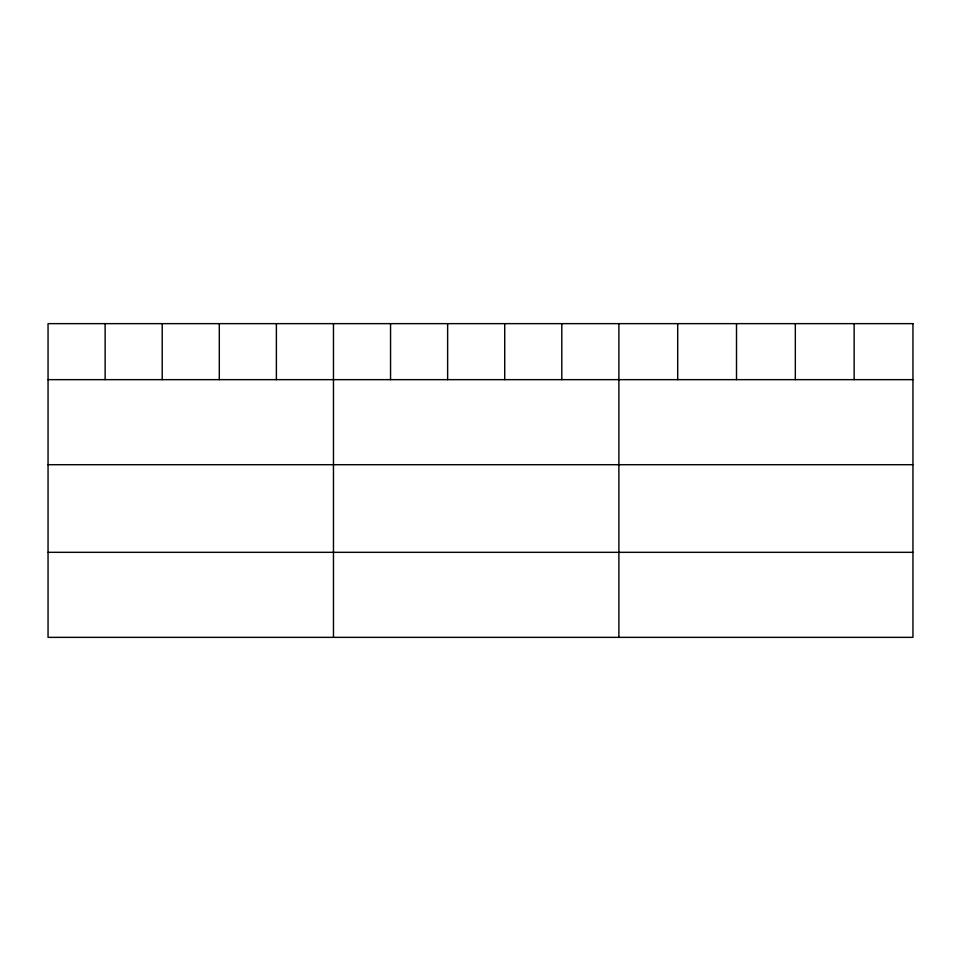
<?xml version="1.0" encoding="UTF-8"?>
<svg xmlns="http://www.w3.org/2000/svg" width="961" height="961" viewBox="0 0 961 961"><rect width="100%" height="100%" fill="white"/><g stroke="black" fill="none" stroke-linecap="round" stroke-linejoin="round"><path stroke-width="1.44" d="M48.05 379.655L912.95 379.655M48.05 464.704L912.95 464.704M48.05 552.323L912.95 552.323M854.137 323.641L854.137 379.655M795.324 323.641L795.324 379.655M736.51 323.641L736.51 379.655M677.697 323.641L677.697 379.655M618.884 323.641L618.884 637.359M561.801 323.641L561.801 379.655M504.717 323.641L504.717 379.655M447.634 323.641L447.634 379.655M390.55 323.641L390.55 379.655M333.467 323.641L333.467 637.359M276.384 323.641L276.384 379.655M219.3 323.641L219.3 379.655M162.217 323.641L162.217 379.655M105.133 323.641L105.133 379.655M912.95 323.641L48.05 323.641L48.05 637.359L912.95 637.359L912.95 323.641"/></g></svg>
